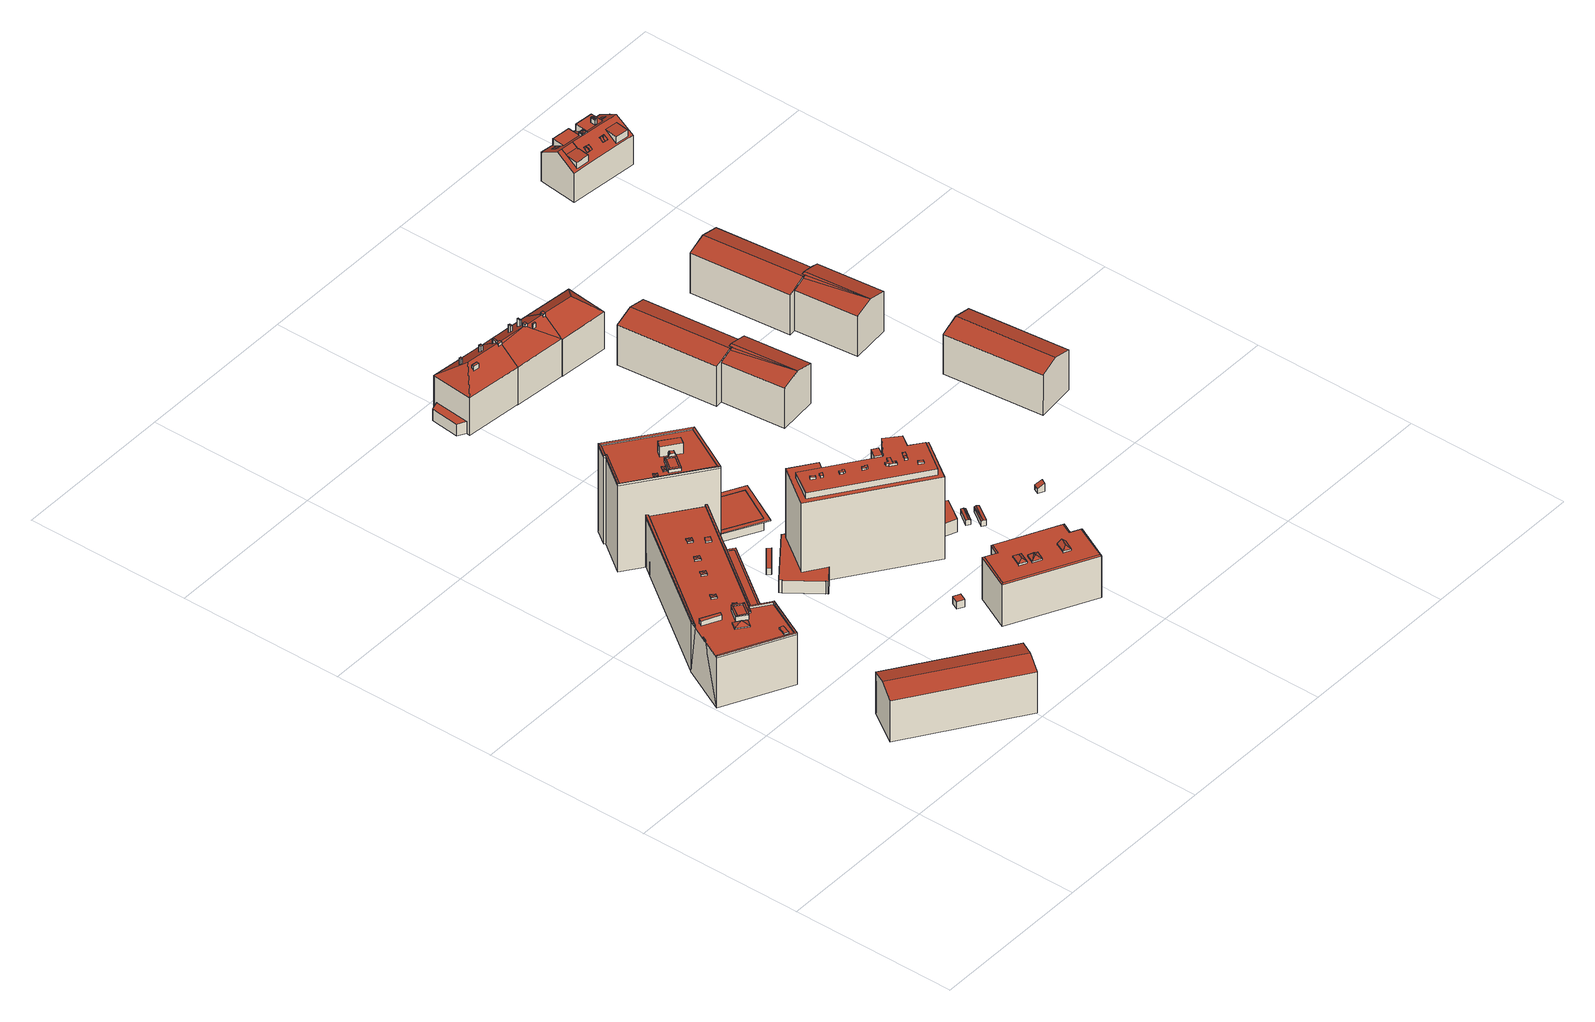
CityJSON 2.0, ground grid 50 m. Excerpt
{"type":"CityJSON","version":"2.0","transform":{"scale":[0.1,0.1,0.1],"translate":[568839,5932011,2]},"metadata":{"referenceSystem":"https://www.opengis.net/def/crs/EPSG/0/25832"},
"CityObjects":{
"building1":{"type":"Building","attributes":{"Grundfläche 2D":"472.055058","Grundhöhe NN":"4.327"},"geometry":[{"type":"Solid","lod":"3","boundaries":[[[[0,1,2,3]],[[4,1,0,5]],[[3,2,6,7]],[[5,0,3,7,8]],[[4,5,8,9]],[[6,2,1,4,9]],[[7,6,9,8]]]],"semantics":{"surfaces":[{"type":"RoofSurface"},{"type":"WallSurface"},{"type":"GroundSurface"}],"values":[[0,0,1,1,1,1,2]]}}]},
"building2":{"type":"Building","attributes":{"Grundfläche 2D":"1201.209017","Grundhöhe NN":"2.734"},"children":["building2-1","building2-2","building2-3","building2-4","building2-5","building2-6","building2-7","building2-8","building2-9","building2-10","building2-11","building2-12"],"geometry":[{"type":"MultiSurface","lod":"3","boundaries":[[[10,11,12]],[[12,11,13]],[[14,11,10]],[[13,11,14]],[[15,16,17,18,19,20,21,22,23,24,25,26,27,28]],[[29,30,31,32]],[[33,34,35,36,37]],[[38,39,40,41,42,43,44,45,46,47,48,49,50,51],[52,53,54,55,56,57],[58,59,60,61]],[[62,63,64,65,66,67,68]],[[69,70,71,72]],[[59,58,10,12]],[[14,10,58,61]],[[61,60,13,14]],[[59,12,13,60]],[[73,74,21,20]],[[74,75,22,21]],[[76,77,25,24,23,22,75,78]],[[77,79,26,25]],[[79,39,27,26]],[[39,38,28,27]],[[38,51,50,16,15,28]],[[17,16,50,49]],[[18,17,49,48]],[[48,80,73,20,19,18]],[[81,82,83,53,52,57]],[[81,57,56,84]],[[33,41,40,34]],[[40,85,35,34]],[[85,86,36,35]],[[86,87,41,33,37,36]],[[69,72,62,68]],[[63,62,72,71]],[[88,66,65,89]],[[88,90,67,66]],[[74,73,91,92]],[[75,74,92,93,89,65]],[[63,71,70,77,76,78,75,65,64]],[[68,67,90,94,95,96,97,79,77,70,69]],[[98,85,40,39,79,97,99]],[[100,101,86,85,98,102]],[[41,87,86,101,103]],[[48,47,91,73,80]],[[45,44,43,42,41,103,91,47,46]],[[88,89,93,104]],[[90,88,104,94]],[[105,102,96,106]],[[100,107,108,95]],[[91,103,101,100,95,94,104,93,92]],[[97,96,102,98,99]]],"semantics":{"surfaces":[{"type":"RoofSurface"},{"type":"WallSurface"},{"type":"GroundSurface"}],"values":[0,0,0,0,0,0,0,0,0,0,1,1,1,1,1,1,1,1,1,1,1,1,1,1,1,1,1,1,1,1,1,1,1,1,1,1,1,1,1,1,1,1,1,1,1,1,1,2,2]}}]},
"building2-1":{"type":"BuildingInstallation","parents":["building2"],"geometry":[{"type":"MultiSurface","lod":"3","boundaries":[[[109,110,111]],[[111,110,112]],[[113,110,109]],[[112,110,113]],[[109,111,114,115]],[[115,116,113,109]],[[116,117,112,113]],[[117,114,111,112]]],"semantics":{"surfaces":[{"type":"RoofSurface"},{"type":"WallSurface"}],"values":[0,0,0,0,1,1,1,1]}}]},
"building2-2":{"type":"BuildingInstallation","parents":["building2"],"geometry":[{"type":"MultiSurface","lod":"3","boundaries":[[[118,119,120]],[[120,119,121]],[[122,123,119,118]],[[121,119,123]],[[118,120,124,125]],[[125,126,127,123,122,118]],[[127,128,121,123]],[[120,121,128,124]]],"semantics":{"surfaces":[{"type":"RoofSurface"},{"type":"WallSurface"}],"values":[0,0,0,0,1,1,1,1]}}]},
"building2-3":{"type":"BuildingInstallation","parents":["building2"],"geometry":[{"type":"MultiSurface","lod":"3","boundaries":[[[129,130,131,132,133,134,135,136]],[[137,138,129]],[[138,130,129]],[[138,139,140,130]],[[137,129,136,135,134,84,56,55,54]],[[139,138,137,54,53,83]],[[130,140,30,29]],[[133,132,131,130,29,32]]],"semantics":{"surfaces":[{"type":"RoofSurface"},{"type":"WallSurface"}],"values":[0,0,0,0,1,1,1,1]}}]},
"building2-4":{"type":"BuildingInstallation","parents":["building2"],"geometry":[{"type":"MultiSurface","lod":"3","boundaries":[[[141,142,143,144]],[[145,146,144,143]],[[141,144,146,147]],[[142,141,147,148]],[[148,145,143,142]]],"semantics":{"surfaces":[{"type":"RoofSurface"},{"type":"WallSurface"}],"values":[0,1,1,1,1]}}]},
"building2-5":{"type":"BuildingInstallation","parents":["building2"],"geometry":[{"type":"MultiSurface","lod":"3","boundaries":[[[149,150,151,152]],[[153,154,152,151]],[[154,155,149,152]],[[150,149,155,156]],[[151,150,156,153]]],"semantics":{"surfaces":[{"type":"RoofSurface"},{"type":"WallSurface"}],"values":[0,1,1,1,1]}}]},
"building2-6":{"type":"BuildingInstallation","parents":["building2"],"geometry":[{"type":"MultiSurface","lod":"3","boundaries":[[[157,158,159,160]],[[161,162,160,159]],[[157,160,162,163]],[[163,164,158,157]],[[159,158,164,161]]],"semantics":{"surfaces":[{"type":"RoofSurface"},{"type":"WallSurface"}],"values":[0,1,1,1,1]}}]},
"building2-7":{"type":"BuildingInstallation","parents":["building2"],"geometry":[{"type":"MultiSurface","lod":"3","boundaries":[[[165,166,167]],[[167,166,168]],[[169,166,165]],[[168,166,169]],[[170,171,165,167]],[[171,172,169,165]],[[172,173,168,169]],[[173,170,167,168]]],"semantics":{"surfaces":[{"type":"RoofSurface"},{"type":"WallSurface"}],"values":[0,0,0,0,1,1,1,1]}}]},
"building2-8":{"type":"BuildingInstallation","parents":["building2"],"geometry":[{"type":"MultiSurface","lod":"3","boundaries":[[[174,175,176]],[[176,175,177]],[[178,175,174]],[[177,175,178]],[[179,180,174,176]],[[180,181,178,174]],[[181,182,177,178]],[[182,179,176,177]]],"semantics":{"surfaces":[{"type":"RoofSurface"},{"type":"WallSurface"}],"values":[0,0,0,0,1,1,1,1]}}]},
"building2-9":{"type":"BuildingInstallation","parents":["building2"],"geometry":[{"type":"MultiSurface","lod":"3","boundaries":[[[183,184,185,186,187,188,189,190]],[[190,191,183]],[[192,185,184]],[[47,193,183,191]],[[193,194,184,183]],[[194,42,192,184]],[[192,42,43,44,45,46,47,191,190,189,188,187,186,185]]],"semantics":{"surfaces":[{"type":"RoofSurface"},{"type":"WallSurface"}],"values":[0,0,0,1,1,1,1]}}]},
"building2-10":{"type":"BuildingInstallation","parents":["building2"],"geometry":[{"type":"MultiSurface","lod":"3","boundaries":[[[195,196,197]],[[197,196,198]],[[199,200,196,195]],[[198,196,200]],[[201,202,195,197]],[[202,203,204,200,199,195]],[[204,205,198,200]],[[205,201,197,198]]],"semantics":{"surfaces":[{"type":"RoofSurface"},{"type":"WallSurface"}],"values":[0,0,0,0,1,1,1,1]}}]},
"building2-11":{"type":"BuildingInstallation","parents":["building2"],"geometry":[{"type":"MultiSurface","lod":"3","boundaries":[[[206,207,208,209,140,139]],[[208,134,133,209]],[[139,83,82,81,208,207,206]],[[81,84,134,208]],[[209,133,32,31]],[[140,209,31,30]]],"semantics":{"surfaces":[{"type":"RoofSurface"},{"type":"WallSurface"}],"values":[0,0,1,1,1,1]}}]},
"building2-12":{"type":"BuildingInstallation","parents":["building2"],"geometry":[{"type":"MultiSurface","lod":"3","boundaries":[[[210,211,212]],[[212,211,213]],[[214,215,211,210]],[[213,211,215]],[[210,212,216,217]],[[218,215,214,210,217,219]],[[213,215,218,220]],[[212,213,220,216]]],"semantics":{"surfaces":[{"type":"RoofSurface"},{"type":"WallSurface"}],"values":[0,0,0,0,1,1,1,1]}}]},
"building3":{"type":"Building","attributes":{"Grundfläche 2D":"4.075935","Grundhöhe NN":"2.734"},"geometry":[{"type":"Solid","lod":"3","boundaries":[[[[221,222,223,224,225]],[[226,227,225,224]],[[227,228,221,225]],[[228,229,230,223,222,221]],[[230,226,224,223]],[[228,227,226,230,229]]]],"semantics":{"surfaces":[{"type":"RoofSurface"},{"type":"WallSurface"},{"type":"GroundSurface"}],"values":[[0,1,1,1,1,2]]}}]},
"building4":{"type":"Building","attributes":{"Grundfläche 2D":"444.830869","Grundhöhe NN":"2.520"},"children":["building4-1","building4-2","building4-3","building4-4","building4-5"],"geometry":[{"type":"MultiSurface","lod":"3","boundaries":[[[231,232,233,234]],[[235,236,237,238]],[[237,239,240,238]],[[239,241,242,240]],[[243,244,242,241]],[[245,246,247,248]],[[235,249,250,236]],[[249,251,252,244,243,250]],[[253,254,255,256,257,258],[259,260,261,262,263],[264,265,266,267]],[[268,263,262,269]],[[269,262,261,270]],[[270,261,260,271]],[[268,272,271,260,259,263]],[[256,255,237,236]],[[255,254,239,237]],[[241,239,254,253]],[[253,258,243,241]],[[273,274,242,244]],[[274,275,240,242]],[[275,276,238,240]],[[276,277,235,238]],[[265,264,246,245]],[[264,267,247,246]],[[267,266,248,247]],[[245,248,266,265]],[[278,249,235,277]],[[278,279,280,273,244,252,251,249]],[[258,257,250,243]],[[257,256,236,250]],[[276,275,281,282]],[[278,277,283,284]],[[277,276,282,283]],[[285,286,273,280,279,278,284,287]],[[274,273,286,288]],[[275,274,288,281]],[[281,288,286,285,287,284,283,282]]],"semantics":{"surfaces":[{"type":"RoofSurface"},{"type":"WallSurface"},{"type":"GroundSurface"}],"values":[0,0,0,0,0,0,0,0,0,1,1,1,1,1,1,1,1,1,1,1,1,1,1,1,1,1,1,1,1,1,1,1,1,1,1,2]}}]},
"building4-1":{"type":"BuildingInstallation","parents":["building4"],"geometry":[{"type":"MultiSurface","lod":"3","boundaries":[[[289,290,291,292]],[[290,293,291]],[[289,292,294]],[[290,289,294,293]],[[293,294,295,296]],[[292,291,297,298]],[[294,292,298,295]],[[291,293,296,297]]],"semantics":{"surfaces":[{"type":"RoofSurface"},{"type":"WallSurface"}],"values":[0,0,0,0,1,1,1,1]}}]},
"building4-2":{"type":"BuildingInstallation","parents":["building4"],"geometry":[{"type":"MultiSurface","lod":"3","boundaries":[[[299,300,301,302,303,304,305]],[[301,300,232,231]],[[302,301,231,234]],[[271,272,268,305,304,303]],[[268,269,299,305]]],"semantics":{"surfaces":[{"type":"RoofSurface"},{"type":"WallSurface"}],"values":[0,1,1,1,1]}}]},
"building4-3":{"type":"BuildingInstallation","parents":["building4"],"geometry":[{"type":"MultiSurface","lod":"3","boundaries":[[[303,302,306,300,299,307]],[[306,302,234,233]],[[300,306,233,232]],[[269,270,307,299]],[[270,271,303,307]]],"semantics":{"surfaces":[{"type":"RoofSurface"},{"type":"WallSurface"}],"values":[0,1,1,1,1]}}]},
"building4-4":{"type":"BuildingInstallation","parents":["building4"],"geometry":[{"type":"MultiSurface","lod":"3","boundaries":[[[308,309,310]],[[310,309,311]],[[312,309,308]],[[311,309,312]],[[313,308,310,314]],[[313,315,312,308]],[[315,316,311,312]],[[316,314,310,311]]],"semantics":{"surfaces":[{"type":"RoofSurface"},{"type":"WallSurface"}],"values":[0,0,0,0,1,1,1,1]}}]},
"building4-5":{"type":"BuildingInstallation","parents":["building4"],"geometry":[{"type":"MultiSurface","lod":"3","boundaries":[[[317,318,319]],[[317,319,320]],[[321,317,320,322]],[[323,321,322,324]],[[325,326,319,318]],[[326,327,328,329,324,322,320,319]],[[329,330,323,324]],[[321,323,330,325,318,317]]],"semantics":{"surfaces":[{"type":"RoofSurface"},{"type":"WallSurface"}],"values":[0,0,0,0,1,1,1,1]}}]},
"building5":{"type":"Building","attributes":{"Grundfläche 2D":"1.957771","Grundhöhe NN":"2.734"},"geometry":[{"type":"Solid","lod":"3","boundaries":[[[[331,332,333,334,335]],[[336,337,338,335,334,333]],[[338,339,331,335]],[[339,340,332,331]],[[332,340,336,333]],[[339,338,337,336,340]]]],"semantics":{"surfaces":[{"type":"RoofSurface"},{"type":"WallSurface"},{"type":"GroundSurface"}],"values":[[0,1,1,1,1,2]]}}]},
"building6":{"type":"Building","attributes":{"Grundfläche 2D":"6.656301","Grundhöhe NN":"2.734"},"geometry":[{"type":"Solid","lod":"3","boundaries":[[[[341,342,343,344]],[[344,343,345,346]],[[341,344,346,347]],[[348,342,341,347]],[[345,343,342,348,349]],[[346,345,349,348,347]]]],"semantics":{"surfaces":[{"type":"RoofSurface"},{"type":"WallSurface"},{"type":"GroundSurface"}],"values":[[0,1,1,1,1,2]]}}]},
"building7":{"type":"Building","attributes":{"Grundfläche 2D":"11.030370","Grundhöhe NN":"2.974"},"geometry":[{"type":"Solid","lod":"3","boundaries":[[[[350,351,352,353]],[[354,355,353,352]],[[355,356,350,353]],[[356,357,351,350]],[[357,354,352,351]],[[357,356,355,354]]]],"semantics":{"surfaces":[{"type":"RoofSurface"},{"type":"WallSurface"},{"type":"GroundSurface"}],"values":[[0,1,1,1,1,2]]}}]},
"building8":{"type":"Building","attributes":{"Grundfläche 2D":"5.331977","Grundhöhe NN":"4.359"},"geometry":[{"type":"Solid","lod":"3","boundaries":[[[[358,359,360,361]],[[362,363,361,360]],[[363,364,358,361]],[[364,365,359,358]],[[365,362,360,359]],[[365,364,363,362]]]],"semantics":{"surfaces":[{"type":"RoofSurface"},{"type":"WallSurface"},{"type":"GroundSurface"}],"values":[[0,1,1,1,1,2]]}}]},
"building9":{"type":"Building","attributes":{"Grundfläche 2D":"227.049836","Grundhöhe NN":"6.436"},"geometry":[{"type":"MultiSurface","lod":"3","boundaries":[[[366,367,368,369],[370,371,372,373]],[[374,375,373,372]],[[376,374,372,371]],[[369,368,377,378]],[[366,369,378,379]],[[367,366,379,380]],[[368,367,380,377]],[[375,381,370,373]],[[381,376,371,370]],[[378,377,380,379]]],"semantics":{"surfaces":[{"type":"RoofSurface"},{"type":"WallSurface"},{"type":"GroundSurface"}],"values":[0,1,1,1,1,1,1,1,1,2]}}]},
"building10":{"type":"Building","attributes":{"Grundfläche 2D":"146.956492","Grundhöhe NN":"2.732"},"geometry":[{"type":"Solid","lod":"3","boundaries":[[[[372,371,370,373]],[[382,383,373,370]],[[383,384,372,373]],[[384,385,371,372]],[[385,382,370,371]],[[385,384,383,382]]]],"semantics":{"surfaces":[{"type":"RoofSurface"},{"type":"WallSurface"},{"type":"GroundSurface"}],"values":[[0,1,1,1,1,2]]}}]},
"building11":{"type":"Building","attributes":{"Grundfläche 2D":"804.420870","Grundhöhe NN":"3.014"},"children":["building11-1","building11-2","building11-3","building11-4","building11-5","building11-6","building11-7","building11-8","building11-9"],"geometry":[{"type":"Solid","lod":"3","boundaries":[[[[386,387,388,389,390,391,392,393,394,395,396,397,398,399,400,401,402,403,404,405,406,407,408]],[[409,410,411,412,413,414,415,416]],[[417,418,419,420,421,422,423,424,425,426,427,428,429,430]],[[394,393,431,432]],[[395,394,432,433]],[[396,395,433,434]],[[397,396,434,435]],[[398,397,435,436]],[[399,398,436,437]],[[400,399,437,438]],[[401,400,438,439]],[[402,401,439,440]],[[403,402,440,441]],[[404,403,441,442]],[[443,406,405,404,442,444]],[[429,388,387,430]],[[430,387,386,417]],[[417,386,408,418]],[[418,408,407,419]],[[445,420,419,407,406,443]],[[392,421,420,445,431,393]],[[421,392,391,422]],[[416,424,423,409]],[[391,390,410,409,423,422]],[[410,390,389,411]],[[429,428,412,411,389,388]],[[412,428,427,413]],[[413,427,426,414]],[[414,426,425,415]],[[415,425,424,416]],[[438,437,436,435,434,433,432,431,445,443,444,442,441,440,439]]]],"semantics":{"surfaces":[{"type":"RoofSurface"},{"type":"WallSurface"},{"type":"GroundSurface"}],"values":[[0,0,0,1,1,1,1,1,1,1,1,1,1,1,1,1,1,1,1,1,1,1,1,1,1,1,1,1,1,1,2]]}}]},
"building11-1":{"type":"BuildingInstallation","parents":["building11"],"geometry":[{"type":"MultiSurface","lod":"3","boundaries":[[[446,447,448,449]],[[449,448,450,451]],[[446,449,451,452]],[[447,446,452,453]],[[453,450,448,447]]],"semantics":{"surfaces":[{"type":"RoofSurface"},{"type":"WallSurface"}],"values":[0,1,1,1,1]}}]},
"building11-2":{"type":"BuildingInstallation","parents":["building11"],"geometry":[{"type":"MultiSurface","lod":"3","boundaries":[[[454,455,456,457,458,459,460,461,462]],[[463,455,454,464]],[[465,463,464,466]],[[467,468,458,457]],[[468,469,459,458]],[[469,470,460,459]],[[470,471,461,460]],[[471,472,462,461]],[[472,473,474,475,466,464,454,462]],[[475,476,465,466]],[[465,476,477,455,463]],[[477,478,456,455]],[[478,467,457,456]]],"semantics":{"surfaces":[{"type":"RoofSurface"},{"type":"WallSurface"}],"values":[0,0,0,1,1,1,1,1,1,1,1,1,1]}}]},
"building11-3":{"type":"BuildingInstallation","parents":["building11"],"geometry":[{"type":"MultiSurface","lod":"3","boundaries":[[[479,480,481,482]],[[483,484,480,479]],[[484,485,481,480]],[[485,486,482,481]],[[486,483,479,482]]],"semantics":{"surfaces":[{"type":"RoofSurface"},{"type":"WallSurface"}],"values":[0,1,1,1,1]}}]},
"building11-4":{"type":"BuildingInstallation","parents":["building11"],"geometry":[{"type":"MultiSurface","lod":"3","boundaries":[[[487,488,489,490,491,492,493,494]],[[495,496,489,488]],[[496,497,490,489]],[[497,498,491,490]],[[498,499,492,491]],[[499,500,493,492]],[[500,501,494,493]],[[501,502,487,494]],[[502,495,488,487]]],"semantics":{"surfaces":[{"type":"RoofSurface"},{"type":"WallSurface"}],"values":[0,1,1,1,1,1,1,1,1]}}]},
"building11-5":{"type":"BuildingInstallation","parents":["building11"],"geometry":[{"type":"MultiSurface","lod":"3","boundaries":[[[503,504,505,506]],[[506,505,507,508]],[[503,506,508,509]],[[509,510,504,503]],[[510,507,505,504]]],"semantics":{"surfaces":[{"type":"RoofSurface"},{"type":"WallSurface"}],"values":[0,1,1,1,1]}}]},
"building11-6":{"type":"BuildingInstallation","parents":["building11"],"geometry":[{"type":"MultiSurface","lod":"3","boundaries":[[[511,512,513,514]],[[514,513,515,516]],[[511,514,516,517]],[[512,511,517,518]],[[513,512,518,515]]],"semantics":{"surfaces":[{"type":"RoofSurface"},{"type":"WallSurface"}],"values":[0,1,1,1,1]}}]},
"building11-7":{"type":"BuildingInstallation","parents":["building11"],"geometry":[{"type":"MultiSurface","lod":"3","boundaries":[[[519,520,521,522,523,524,525,526]],[[527,528,521,520]],[[528,529,522,521]],[[529,530,523,522]],[[530,531,524,523]],[[531,532,525,524]],[[532,533,526,525]],[[533,534,519,526]],[[534,527,520,519]]],"semantics":{"surfaces":[{"type":"RoofSurface"},{"type":"WallSurface"}],"values":[0,1,1,1,1,1,1,1,1]}}]},
"building11-8":{"type":"BuildingInstallation","parents":["building11"],"geometry":[{"type":"MultiSurface","lod":"3","boundaries":[[[535,536,537,538]],[[539,540,536,535]],[[540,541,537,536]],[[541,542,538,537]],[[542,539,535,538]]],"semantics":{"surfaces":[{"type":"RoofSurface"},{"type":"WallSurface"}],"values":[0,1,1,1,1]}}]},
"building11-9":{"type":"BuildingInstallation","parents":["building11"],"geometry":[{"type":"MultiSurface","lod":"3","boundaries":[[[543,544,545,546]],[[546,545,547,548]],[[543,546,548,549]],[[544,543,549,550]],[[545,544,550,547]]],"semantics":{"surfaces":[{"type":"RoofSurface"},{"type":"WallSurface"}],"values":[0,1,1,1,1]}}]},
"building12":{"type":"Building","attributes":{"Grundfläche 2D":"404.818587","Grundhöhe NN":"2.942"},"children":["building12-1","building12-2","building12-3"],"geometry":[{"type":"Solid","lod":"3","boundaries":[[[[551,552,553,554]],[[552,555,556,553]],[[557,551,554,558]],[[559,557,558,560]],[[561,559,560,562]],[[563,561,562,564]],[[565,563,564,566]],[[555,565,566,556]],[[565,555,552,551,557,559,561,563]],[[567,568,554,553]],[[568,569,558,554]],[[569,570,560,558]],[[570,571,562,560]],[[571,572,564,562]],[[572,573,566,564]],[[573,574,556,566]],[[574,567,553,556]],[[574,573,572,571,570,569,568,567]]]],"semantics":{"surfaces":[{"type":"RoofSurface"},{"type":"WallSurface"},{"type":"GroundSurface"}],"values":[[0,0,0,0,0,0,0,0,0,1,1,1,1,1,1,1,1,2]]}}]},
"building12-1":{"type":"BuildingInstallation","parents":["building12"],"geometry":[{"type":"MultiSurface","lod":"3","boundaries":[[[575,576,577,578]],[[576,579,577]],[[575,578,580]],[[576,575,580,579]],[[578,577,581,582]],[[580,578,582,583]],[[579,580,583,584]],[[577,579,584,581]]],"semantics":{"surfaces":[{"type":"RoofSurface"},{"type":"WallSurface"}],"values":[0,0,0,0,1,1,1,1]}}]},
"building12-2":{"type":"BuildingInstallation","parents":["building12"],"geometry":[{"type":"MultiSurface","lod":"3","boundaries":[[[585,586,587]],[[588,587,589]],[[588,585,587]],[[588,589,590]],[[588,590,585]],[[585,590,586]],[[587,586,591,592]],[[589,587,592,593]],[[590,589,593,594]],[[586,590,594,591]]],"semantics":{"surfaces":[{"type":"RoofSurface"},{"type":"WallSurface"}],"values":[0,0,0,0,0,0,1,1,1,1]}}]},
"building12-3":{"type":"BuildingInstallation","parents":["building12"],"geometry":[{"type":"MultiSurface","lod":"3","boundaries":[[[595,596,597,598]],[[595,598,599]],[[596,595,599,600]],[[601,602,598,597]],[[602,603,599,598]],[[603,604,600,599]],[[600,604,601,597,596]]],"semantics":{"surfaces":[{"type":"RoofSurface"},{"type":"WallSurface"}],"values":[0,0,0,1,1,1,1]}}]},
"building13":{"type":"Building","attributes":{"Grundfläche 2D":"246.945543","Grundhöhe NN":"2.301"},"children":["building13-1","building13-2","building13-3","building13-4","building13-5"],"geometry":[{"type":"Solid","lod":"3","boundaries":[[[[605,606,607]],[[608,606,605,609,610,611]],[[612,613,614,615,607,606,608,611]],[[616,617,618,619]],[[619,618,620,621]],[[616,619,621,622]],[[617,616,622,623]],[[607,615,624,625]],[[617,623,626,605,607,625,620,618]],[[609,605,626,627]],[[628,624,615,614,613,612,611,610,609,627,629]],[[625,624,628,629,627,626,623,622,621,620]]]],"semantics":{"surfaces":[{"type":"RoofSurface"},{"type":"WallSurface"},{"type":"GroundSurface"}],"values":[[0,0,0,0,1,1,1,1,1,1,1,2]]}}]},
"building13-1":{"type":"BuildingInstallation","parents":["building13"],"geometry":[{"type":"MultiSurface","lod":"3","boundaries":[[[630,631,632,633]],[[633,632,634,635]],[[630,633,635,636]],[[631,630,636,637]],[[632,631,637,634]]],"semantics":{"surfaces":[{"type":"RoofSurface"},{"type":"WallSurface"}],"values":[0,1,1,1,1]}}]},
"building13-2":{"type":"BuildingInstallation","parents":["building13"],"geometry":[{"type":"MultiSurface","lod":"3","boundaries":[[[638,639,640,641,642]],[[614,643,640,639]],[[644,642,641,640,643,645]],[[638,642,644,613]],[[613,614,639,638]]],"semantics":{"surfaces":[{"type":"RoofSurface"},{"type":"WallSurface"}],"values":[0,1,1,1,1]}}]},
"building13-3":{"type":"BuildingInstallation","parents":["building13"],"geometry":[{"type":"MultiSurface","lod":"3","boundaries":[[[646,647,648,649]],[[649,648,650,651]],[[646,649,651,652]],[[647,646,652,653]],[[648,647,653,650]]],"semantics":{"surfaces":[{"type":"RoofSurface"},{"type":"WallSurface"}],"values":[0,1,1,1,1]}}]},
"building13-4":{"type":"BuildingInstallation","parents":["building13"],"geometry":[{"type":"MultiSurface","lod":"3","boundaries":[[[654,655,656,657,658,659,660]],[[658,657,656,610,611,612]],[[659,658,612,661]],[[662,654,660,659,661,608]],[[610,656,655,654,662,663]]],"semantics":{"surfaces":[{"type":"RoofSurface"},{"type":"WallSurface"}],"values":[0,1,1,1,1]}}]},
"building13-5":{"type":"BuildingInstallation","parents":["building13"],"geometry":[{"type":"MultiSurface","lod":"3","boundaries":[[[664,665,666,667]],[[667,666,668,669]],[[664,667,669,670]],[[665,664,670,671]],[[666,665,671,668]]],"semantics":{"surfaces":[{"type":"RoofSurface"},{"type":"WallSurface"}],"values":[0,1,1,1,1]}}]},
"building14":{"type":"Building","attributes":{"Grundfläche 2D":"6.135941","Grundhöhe NN":"3.332"},"geometry":[{"type":"Solid","lod":"3","boundaries":[[[[672,673,674,675]],[[673,672,676]],[[673,676,677]],[[675,674,678,679]],[[676,672,675,679,680]],[[677,676,680,681]],[[678,674,673,677,681]],[[679,678,681,680]]]],"semantics":{"surfaces":[{"type":"RoofSurface"},{"type":"WallSurface"},{"type":"GroundSurface"}],"values":[[0,0,0,1,1,1,1,2]]}}]},
"building15":{"type":"Building","attributes":{"Grundfläche 2D":"8.133299","Grundhöhe NN":"3.309"},"geometry":[{"type":"Solid","lod":"3","boundaries":[[[[682,683,684]],[[685,686,684,687]],[[682,684,686]],[[687,684,683,688,689]],[[685,687,689,690]],[[682,686,685,690,691]],[[683,682,691,688]],[[689,688,691,690]]]],"semantics":{"surfaces":[{"type":"RoofSurface"},{"type":"WallSurface"},{"type":"GroundSurface"}],"values":[[0,0,0,1,1,1,1,2]]}}]},
"building16":{"type":"Building","attributes":{"Grundfläche 2D":"204.474336","Grundhöhe NN":"2.151"},"children":["building16-1","building16-2","building16-3","building16-4","building16-5"],"geometry":[{"type":"Solid","lod":"3","boundaries":[[[[609,692,693,694,695,696,610]],[[693,692,697,698,699,700,699,701,696,695,694]],[[701,699,702,703,615,612,611,696,704,696]],[[698,702,699]],[[696,611,610]],[[703,702,698,697,692,705,706]],[[615,703,706,707]],[[708,709,609,610,611,612,615,707,710]],[[692,609,709,705]],[[710,707,706,705,709,708]]]],"semantics":{"surfaces":[{"type":"RoofSurface"},{"type":"WallSurface"},{"type":"GroundSurface"}],"values":[[0,0,0,0,0,1,1,1,1,2]]}}]},
"building16-1":{"type":"BuildingInstallation","parents":["building16"],"geometry":[{"type":"MultiSurface","lod":"3","boundaries":[[[711,712,713,714,715,716]],[[713,712,702,717]],[[699,718,714,713,717]],[[716,715,714,718,700,697]],[[702,712,711,716,697,698]]],"semantics":{"surfaces":[{"type":"RoofSurface"},{"type":"WallSurface"}],"values":[0,1,1,1,1]}}]},
"building16-2":{"type":"BuildingInstallation","parents":["building16"],"geometry":[{"type":"MultiSurface","lod":"3","boundaries":[[[719,720,721,722,723]],[[724,704,725,721,720,719]],[[722,721,725,726]],[[726,727,723,722]],[[727,724,719,723]]],"semantics":{"surfaces":[{"type":"RoofSurface"},{"type":"WallSurface"}],"values":[0,1,1,1,1]}}]},
"building16-3":{"type":"BuildingInstallation","parents":["building16"],"geometry":[{"type":"MultiSurface","lod":"3","boundaries":[[[728,729,730,731,732]],[[733,694,693,731,730,729]],[[732,731,693,734]],[[734,735,728,732]],[[729,728,735,733]]],"semantics":{"surfaces":[{"type":"RoofSurface"},{"type":"WallSurface"}],"values":[0,1,1,1,1]}}]},
"building16-4":{"type":"BuildingInstallation","parents":["building16"],"geometry":[{"type":"MultiSurface","lod":"3","boundaries":[[[736,737,738,739]],[[739,738,740,741]],[[736,739,741,742]],[[737,736,742,743]],[[738,737,743,740]]],"semantics":{"surfaces":[{"type":"RoofSurface"},{"type":"WallSurface"}],"values":[0,1,1,1,1]}}]},
"building16-5":{"type":"BuildingInstallation","parents":["building16"],"geometry":[{"type":"MultiSurface","lod":"3","boundaries":[[[744,745,746,747,748,749,750]],[[751,752,746,745]],[[746,752,696,747]],[[748,747,696,753]],[[750,749,748,753,695,754]],[[751,745,744,750,754,701,755]]],"semantics":{"surfaces":[{"type":"RoofSurface"},{"type":"WallSurface"}],"values":[0,1,1,1,1,1]}}]},
"building17":{"type":"Building","attributes":{"Grundfläche 2D":"3.287781","Grundhöhe NN":"2.626"},"geometry":[{"type":"Solid","lod":"3","boundaries":[[[[756,757,758,759]],[[760,761,759,758]],[[761,762,756,759]],[[762,763,757,756]],[[763,760,758,757]],[[763,762,761,760]]]],"semantics":{"surfaces":[{"type":"RoofSurface"},{"type":"WallSurface"},{"type":"GroundSurface"}],"values":[[0,1,1,1,1,2]]}}]},
"building18":{"type":"Building","attributes":{"Grundfläche 2D":"198.589582","Grundhöhe NN":"2.264"},"geometry":[{"type":"Solid","lod":"3","boundaries":[[[[703,698,764,765]],[[697,766,767,768,764,698]],[[765,764,768]],[[769,767,766,697,698,703,770,771]],[[768,767,769,772]],[[765,768,772,773]],[[703,765,773,770]],[[769,771,770,773,772]]]],"semantics":{"surfaces":[{"type":"RoofSurface"},{"type":"WallSurface"},{"type":"GroundSurface"}],"values":[[0,0,0,1,1,1,1,2]]}}]},
"building19":{"type":"Building","attributes":{"Grundfläche 2D":"601.152933","Grundhöhe NN":"2.197"},"geometry":[{"type":"Solid","lod":"3","boundaries":[[[[774,775,776,777,778]],[[779,780,781,782,777,776,783]],[[784,780,785,786,787]],[[788,787,786]],[[788,789,790,787]],[[787,791,792,793,784]],[[789,788,776,775,774,794,795]],[[776,788,786,783]],[[783,786,785,779]],[[785,780,779]],[[782,781,796,797]],[[778,777,782,797,798]],[[774,778,798,794]],[[790,789,795,799]],[[791,787,790,799,800]],[[792,791,800,801]],[[780,784,793,792,801,796,781]],[[795,794,798,797,796,801,800,799]]]],"semantics":{"surfaces":[{"type":"RoofSurface"},{"type":"WallSurface"},{"type":"GroundSurface"}],"values":[[0,0,0,0,0,0,1,1,1,1,1,1,1,1,1,1,1,2]]}}]},
"building20":{"type":"Building","attributes":{"Grundfläche 2D":"370.160798","Grundhöhe NN":"2.605"},"geometry":[{"type":"Solid","lod":"3","boundaries":[[[[802,803,804,805]],[[806,802,805,807]],[[807,805,804,808,809]],[[806,807,809,810]],[[803,802,806,810,811]],[[804,803,811,808]],[[809,808,811,810]]]],"semantics":{"surfaces":[{"type":"RoofSurface"},{"type":"WallSurface"},{"type":"GroundSurface"}],"values":[[0,0,1,1,1,1,2]]}}]},
"building21":{"type":"Building","attributes":{"Grundfläche 2D":"601.658498","Grundhöhe NN":"2.413"},"geometry":[{"type":"Solid","lod":"3","boundaries":[[[[812,813,814,815]],[[816,815,814]],[[816,817,818,815]],[[815,819,820,821,812]],[[822,823,824,825,826]],[[813,827,828,825,824,814]],[[818,817,829,830]],[[819,815,818,830,831]],[[820,819,831,832]],[[813,812,821,820,832,833,827]],[[817,816,824,823,822,834,829]],[[824,816,814]],[[828,827,833,835]],[[826,825,828,835,836]],[[822,826,836,834]],[[832,831,830,829,834,836,835,833]]]],"semantics":{"surfaces":[{"type":"RoofSurface"},{"type":"WallSurface"},{"type":"GroundSurface"}],"values":[[0,0,0,0,0,0,1,1,1,1,1,1,1,1,1,2]]}}]},
"building22":{"type":"Building","attributes":{"Grundfläche 2D":"251.847255","Grundhöhe NN":"2.313"},"children":["building22-1","building22-2","building22-3","building22-4","building22-5","building22-6","building22-7","building22-8","building22-9","building22-10","building22-11"],"geometry":[{"type":"MultiSurface","lod":"3","boundaries":[[[837,838,839,840,841,842],[843,844,845,846,847,848,849]],[[850,851,852,853,854,855,856,857,858,859,860,861,862,863,864,865],[866,867,868,837,842,841,840,869],[870,871,872,873,874,875,876,877,878,879]],[[880,881,882,883,884,885,886,855,854,853,852,851,887,888,889,890,850,865],[891,892,893,894,895,896]],[[887,851,897]],[[897,851,850,890,898,899]],[[876,875,900,901,902,903,904,878,877]],[[905,897,899,898,890,906,907]],[[893,908,909,895,894]],[[866,869,839,838,868,867]],[[840,839,869]],[[868,838,837]],[[871,870,879,904,903,902,872]],[[878,904,879]],[[902,901,873,872]],[[887,905,907,906,889,888]],[[897,905,887]],[[906,890,889]],[[891,896,909,908,892]],[[895,909,896]],[[908,893,892]],[[881,880,865,864,863,910,911]],[[886,885,884,883,882,881,911,912]],[[913,914,858,857,856,855,886,912,915]],[[863,862,861,860,859,858,914,910]],[[913,915,912,911,910,914]]],"semantics":{"surfaces":[{"type":"RoofSurface"},{"type":"WallSurface"},{"type":"GroundSurface"}],"values":[0,0,0,0,0,0,0,0,1,1,1,1,1,1,1,1,1,1,1,1,1,1,1,1,2]}}]},
"building22-1":{"type":"BuildingInstallation","parents":["building22"],"geometry":[{"type":"MultiSurface","lod":"3","boundaries":[[[916,917,918,919]],[[920,917,916,921]],[[922,920,921,923]],[[924,922,923,925]],[[919,918,845,844]],[[844,843,849,848,925,923,921,916,919]],[[924,925,848,847]],[[924,847,846,845,918,917,920,922]]],"semantics":{"surfaces":[{"type":"RoofSurface"},{"type":"WallSurface"}],"values":[0,0,0,0,1,1,1,1]}}]},
"building22-2":{"type":"BuildingInstallation","parents":["building22"],"geometry":[{"type":"MultiSurface","lod":"3","boundaries":[[[926,927,928,929]],[[927,926,930,931]],[[928,927,931,932]],[[933,929,928,932]],[[929,933,930,926]]],"semantics":{"surfaces":[{"type":"RoofSurface"},{"type":"WallSurface"}],"values":[0,1,1,1,1]}}]},
"building22-3":{"type":"BuildingInstallation","parents":["building22"],"geometry":[{"type":"MultiSurface","lod":"3","boundaries":[[[934,935,936,937,938,939]],[[940,941,935,934]],[[942,940,934,939]],[[937,936,935,941,943,944]]],"semantics":{"surfaces":[{"type":"RoofSurface"},{"type":"WallSurface"}],"values":[0,1,1,1]}}]},
"building22-4":{"type":"BuildingInstallation","parents":["building22"],"geometry":[{"type":"MultiSurface","lod":"3","boundaries":[[[945,939,938,937,946,947]],[[947,948,949,945]],[[949,942,939,945]],[[944,950,946,937]],[[950,948,947,946]]],"semantics":{"surfaces":[{"type":"RoofSurface"},{"type":"WallSurface"}],"values":[0,1,1,1,1]}}]},
"building22-5":{"type":"BuildingInstallation","parents":["building22"],"geometry":[{"type":"MultiSurface","lod":"3","boundaries":[[[951,952,953,954]],[[951,954,955,956]],[[956,957,952,951]],[[957,958,953,952]]],"semantics":{"surfaces":[{"type":"RoofSurface"},{"type":"WallSurface"}],"values":[0,1,1,1]}}]},
"building22-6":{"type":"BuildingInstallation","parents":["building22"],"geometry":[{"type":"MultiSurface","lod":"3","boundaries":[[[959,960,961,962,963,964]],[[960,959,964,965,966,967]],[[968,965,964,963,962]],[[967,969,961,960]],[[969,968,962,961]]],"semantics":{"surfaces":[{"type":"RoofSurface"},{"type":"WallSurface"}],"values":[0,1,1,1,1]}}]},
"building22-7":{"type":"BuildingInstallation","parents":["building22"],"geometry":[{"type":"MultiSurface","lod":"3","boundaries":[[[970,971,972,973,974,975]],[[976,977,970,975]],[[973,978,976,975,974]],[[977,979,971,970]],[[973,972,971,979,978]]],"semantics":{"surfaces":[{"type":"RoofSurface"},{"type":"WallSurface"}],"values":[0,1,1,1,1]}}]},
"building22-8":{"type":"BuildingInstallation","parents":["building22"],"geometry":[{"type":"MultiSurface","lod":"3","boundaries":[[[980,981,982,983,984,985,986,987],[988,989,990,991,992,993,994]],[[875,995,980,987,900]],[[996,997,998,983,982,981,980,995]],[[998,999,1000,985,984,983]],[[901,900,987,986,985,1000,1001,873]]],"semantics":{"surfaces":[{"type":"RoofSurface"},{"type":"WallSurface"}],"values":[0,1,1,1,1]}}]},
"building22-9":{"type":"BuildingInstallation","parents":["building22"],"geometry":[{"type":"MultiSurface","lod":"3","boundaries":[[[954,953,1002,1003]],[[1004,1005,1003,1002]],[[1005,955,954,1003]],[[1002,953,958,1004]]],"semantics":{"surfaces":[{"type":"RoofSurface"},{"type":"WallSurface"}],"values":[0,1,1,1]}}]},
"building22-10":{"type":"BuildingInstallation","parents":["building22"],"geometry":[{"type":"MultiSurface","lod":"3","boundaries":[[[1006,962,1007,1008,1009]],[[1010,968,962,1006,1009]],[[1011,1012,1008,1007]],[[1012,1010,1009,1008]],[[1007,962,968,1011]]],"semantics":{"surfaces":[{"type":"RoofSurface"},{"type":"WallSurface"}],"values":[0,1,1,1,1]}}]},
"building22-11":{"type":"BuildingInstallation","parents":["building22"],"geometry":[{"type":"MultiSurface","lod":"3","boundaries":[[[1013,1014,1015,1016,1017]],[[1014,1018,1019,1020,1015]],[[1021,1020,1019]],[[1022,1017,1016,1015,1020,1021]],[[1021,1019,988,994]],[[990,1014,1013,1017,992,991]],[[988,1019,1018,1014,990,989]],[[992,1017,1022,1021,994,993]]],"semantics":{"surfaces":[{"type":"RoofSurface"},{"type":"WallSurface"}],"values":[0,0,0,0,1,1,1,1]}}]}
},
"vertices":[
[517,52,176],[192,273,176],[159,223,160],[484,3,160],[226,323,160],[551,103,160],[159,223,23],[484,3,23],[551,103,23],[226,323,23],
[121,701,176],[145,699,187],[136,721,176],[169,696,176],[154,676,176],[213,722,178],[261,687,178],[203,570,178],[6,669,178],[5,666,178],[4,665,178],[205,564,178],[267,689,178],[264,691,178],[263,692,178],[216,726,178],[462,1064,178],[458,1067,178],[210,725,178],[198,735,187],[176,751,187],[154,719,187],[176,704,187],[65,785,178],[336,1156,178],[331,1159,178],[78,810,178],[77,808,178],[210,725,172],[458,1067,172],[336,1156,172],[65,785,172],[43,742,172],[41,737,172],[41,736,172],[40,736,172],[37,730,172],[37,729,172],[6,669,172],[203,570,172],[261,687,172],[213,722,172],[150,722,172],[176,756,172],[204,736,172],[179,701,172],[176,698,172],[148,718,172],[121,701,172],[136,721,172],[169,696,172],[154,676,172],[477,986,60],[263,692,60],[264,691,60],[267,689,60],[483,988,60],[432,1024,60],[430,1020,60],[430,1020,57],[216,726,57],[263,692,57],[477,986,57],[4,665,172],[205,564,172],[267,689,172],[263,692,172],[216,726,172],[264,691,172],[462,1064,172],[5,666,172],[148,718,187],[150,722,187],[176,756,187],[176,698,187],[331,1159,172],[78,810,172],[77,808,172],[483,988,57],[267,689,57],[432,1024,57],[4,665,7],[205,564,7],[267,689,7],[432,1024,7],[440,1034,7],[461,1062,7],[462,1064,7],[331,1159,7],[336,1156,7],[309,1129,7],[78,810,7],[330,1157,7],[77,808,7],[483,988,7],[330,1157,53],[461,1062,53],[309,1129,53],[440,1034,53],
[201,729,177],[200,720,178],[209,723,177],[199,710,177],[191,716,177],[209,723,172],[201,729,172],[191,716,172],[199,710,172],
[234,900,177],[244,901,178],[242,911,177],[255,902,177],[240,895,177],[246,890,177],[242,911,172],[234,900,172],[240,895,172],[246,890,172],[255,902,172],
[202,732,190],[198,735,189],[196,732,189],[187,719,189],[176,704,189],[176,698,190],[179,701,190],[195,723,190],[204,736,190],[201,738,190],[176,756,190],[176,751,189],
[131,750,188],[136,760,188],[84,786,188],[79,776,188],[84,786,172],[79,776,172],[131,750,172],[136,760,172],
[196,584,177],[206,610,177],[194,614,177],[184,589,177],[194,614,172],[184,589,172],[196,584,172],[206,610,172],
[357,965,178],[366,977,178],[354,986,178],[345,974,178],[354,986,172],[345,974,172],[357,965,172],[366,977,172],
[177,822,177],[188,823,178],[186,834,177],[198,824,177],[190,813,177],[186,834,172],[177,822,172],[190,813,172],[198,824,172],
[314,1009,177],[324,1010,178],[322,1021,177],[335,1012,177],[326,1000,177],[322,1021,172],[314,1009,172],[326,1000,172],[335,1012,172],
[38,729,176],[44,741,176],[43,741,176],[41,737,176],[41,736,176],[40,736,176],[40,735,176],[37,730,176],[37,729,176],[43,742,176],[38,729,172],[44,741,172],
[187,758,178],[195,759,179],[194,767,178],[204,760,178],[192,754,178],[197,750,178],[194,767,172],[187,758,172],[192,754,172],[197,750,172],[204,760,172],
[173,753,190],[150,722,190],[148,718,190],[154,719,189],
[270,950,177],[281,951,178],[279,961,177],[291,952,177],[276,945,177],[283,940,177],[279,961,172],[270,950,172],[283,940,172],[276,945,172],[291,952,172],
[467,1001,31],[474,1011,29],[475,1012,28],[449,1029,28],[442,1018,31],[449,1029,7],[442,1018,7],[467,1001,7],[474,1011,7],[475,1012,7],
[422,1167,301],[398,1135,301],[418,1120,301],[441,1152,301],[341,1298,296],[348,1300,294],[344,1303,294],[337,1301,296],[368,1336,294],[367,1343,296],[565,1193,294],[572,1194,296],[489,1051,294],[491,1043,296],[442,1210,324],[428,1191,324],[477,1155,324],[491,1174,324],[271,1203,296],[278,1204,294],[458,1067,296],[486,1046,296],[565,1193,290],[368,1336,290],[344,1303,290],[348,1300,290],[278,1204,290],[489,1051,290],[444,1155,290],[447,1153,290],[418,1114,290],[392,1134,290],[421,1172,290],[428,1191,290],[442,1210,290],[491,1174,290],[477,1155,290],[421,1172,301],[392,1134,301],[418,1114,301],[447,1153,301],[444,1155,301],[491,1043,290],[572,1194,290],[367,1343,290],[337,1301,290],[341,1298,290],[271,1203,290],[458,1067,290],[486,1046,290],[367,1343,5],[337,1301,5],[341,1298,5],[271,1203,5],[486,1046,5],[491,1043,5],[458,1067,5],[572,1194,5],
[394,1150,294],[398,1155,294],[397,1162,294],[387,1148,294],[405,1156,294],[395,1143,294],[395,1143,290],[405,1156,290],[397,1162,290],[387,1148,290],
[392,1134,303],[398,1135,303],[422,1167,303],[441,1152,303],[447,1153,303],[444,1155,303],[421,1172,303],
[418,1120,303],[418,1114,303],
[354,1152,293],[362,1153,294],[362,1162,293],[371,1154,293],[364,1145,293],[354,1152,290],[362,1162,290],[364,1145,290],[371,1154,290],
[443,1172,311],[440,1174,307],[433,1164,307],[436,1162,311],[451,1165,311],[444,1156,311],[453,1164,307],[446,1154,307],[440,1174,290],[433,1164,290],[436,1162,290],[444,1156,290],[446,1154,290],[453,1164,290],
[491,999,30],[479,1007,30],[472,997,31],[480,990,31],[484,988,31],[472,997,7],[480,990,7],[484,988,7],[491,999,7],[479,1007,7],
[492,1032,43],[459,1055,43],[449,1042,43],[483,1019,43],[449,1042,7],[483,1019,7],[492,1032,7],[459,1055,7],[456,1051,7],
[559,948,30],[496,898,30],[504,887,30],[568,938,30],[504,887,10],[568,938,10],[559,948,10],[496,898,10],
[699,412,48],[710,434,48],[690,444,48],[679,422,48],[690,444,24],[679,422,24],[699,412,24],[710,434,24],
[638,998,46],[709,1131,46],[576,1202,46],[505,1069,46],[691,1124,46],[632,1015,46],[528,1071,46],[586,1180,46],[528,1071,44],[586,1180,44],[632,1015,44],[576,1202,44],[505,1069,44],[638,998,44],[709,1131,44],[691,1124,44],
[691,1124,7],[586,1180,7],[528,1071,7],[632,1015,7],
[675,869,52],[657,844,52],[788,752,52],[832,791,52],[873,755,52],[861,738,52],[912,701,52],[875,649,52],[933,625,52],[977,689,52],[812,837,52],[784,809,52],[604,936,52],[459,828,52],[464,821,52],[463,820,52],[530,731,52],[531,732,52],[534,726,52],[535,726,52],[580,759,52],[519,802,52],[602,920,52],[850,722,299],[873,755,299],[832,791,299],[778,743,299],[589,877,299],[540,805,299],[825,602,300],[889,693,299],[675,869,280],[602,920,280],[519,802,280],[829,583,280],[912,701,280],[861,738,280],[850,722,280],[889,693,280],[825,602,280],[540,805,280],[589,877,280],[778,743,280],[788,752,280],[657,844,280],[875,649,10],[933,625,10],[977,689,10],[812,837,10],[784,809,10],[604,936,10],[459,828,10],[464,821,10],[463,820,10],[530,731,10],[531,732,10],[534,726,10],[580,759,10],[535,726,10],[829,583,10],
[793,758,286],[809,782,286],[793,794,286],[776,770,286],[793,794,52],[776,770,52],[793,758,52],[809,782,52],
[765,699,306],[770,706,306],[780,721,306],[772,726,306],[763,714,306],[756,719,306],[752,712,306],[759,707,306],[757,705,306],[776,702,307],[771,695,307],[779,700,306],[774,693,306],[772,726,299],[763,714,299],[756,719,299],[752,712,299],[759,707,299],[757,705,299],[765,699,299],[771,695,299],[774,693,299],[779,700,299],[770,706,299],[780,721,299],
[806,698,306],[800,689,306],[806,685,306],[811,694,306],[806,698,299],[800,689,299],[806,685,299],[811,694,299],
[664,784,305],[656,790,305],[652,784,305],[660,778,305],[661,779,305],[665,776,305],[670,783,305],[666,787,305],[656,790,299],[652,784,299],[660,778,299],[661,779,299],[665,776,299],[670,783,299],[666,787,299],[664,784,299],
[820,642,306],[825,649,306],[813,658,306],[808,652,306],[813,658,300],[808,652,300],[820,642,300],[825,649,300],
[600,820,306],[604,825,306],[593,834,306],[589,829,306],[593,834,299],[589,829,299],[600,820,299],[604,825,299],
[713,749,305],[706,755,305],[701,749,305],[710,743,305],[710,744,305],[714,741,305],[720,748,305],[715,752,305],[706,755,299],[701,749,299],[710,743,299],[710,744,299],[714,741,299],[720,748,299],[715,752,299],[713,749,299],
[817,712,302],[809,701,302],[817,697,302],[824,707,302],[817,712,299],[809,701,299],[817,697,299],[824,707,299],
[617,809,306],[624,818,306],[617,822,306],[611,813,306],[617,822,299],[611,813,299],[617,809,299],[624,818,299],
[1009,280,150],[959,179,150],[960,175,147],[1013,281,147],[715,301,150],[711,300,147],[978,295,150],[983,296,147],[994,327,150],[999,328,147],[817,415,150],[816,420,147],[802,385,150],[800,390,147],[766,403,150],[765,408,147],[960,175,9],[1013,281,9],[983,296,9],[999,328,9],[816,420,9],[800,390,9],[765,408,9],[711,300,9],
[809,315,165],[816,329,165],[810,344,156],[794,312,156],[830,333,156],[815,302,156],[810,344,150],[794,312,150],[815,302,150],[830,333,150],
[845,304,165],[836,317,156],[824,292,156],[841,294,165],[849,280,156],[862,305,156],[836,317,150],[824,292,150],[849,280,150],[862,305,150],
[919,259,165],[931,282,165],[920,287,156],[905,256,156],[925,246,156],[941,277,156],[920,287,150],[905,256,150],[925,246,150],[941,277,150],
[463,1840,126],[526,1898,173],[476,1968,126],[631,1887,173],[635,1822,126],[641,1879,168],[642,1886,173],[642,1887,173],[643,1895,167],[644,1906,158],[648,1949,126],[440,1864,42],[464,1851,42],[475,1958,42],[449,1951,42],[475,1958,3],[449,1951,3],[440,1864,3],[464,1851,3],[648,1949,3],[476,1968,3],[463,1840,3],[635,1822,3],[642,1887,3],[642,1886,3],
[528,1923,177],[522,1923,177],[522,1916,177],[527,1916,177],[522,1916,161],[527,1916,160],[528,1923,155],[522,1923,155],
[643,1895,172],[644,1906,172],[638,1907,172],[638,1906,172],[637,1895,172],[638,1907,158],[637,1895,167],[638,1906,159],
[599,1908,177],[600,1915,177],[594,1916,177],[594,1908,177],[594,1916,155],[594,1908,161],[599,1908,161],[600,1915,155],
[631,1880,177],[632,1880,177],[641,1879,177],[642,1886,177],[642,1887,177],[631,1888,177],[631,1887,177],[631,1888,173],[631,1880,168],[632,1880,168],
[542,1874,172],[543,1882,172],[525,1884,172],[524,1876,172],[525,1884,162],[524,1876,157],[542,1874,157],[543,1882,162],
[971,617,31],[998,655,31],[991,660,30],[964,622,30],[975,614,28],[1002,652,28],[991,660,13],[964,622,13],[975,614,13],[1002,652,13],
[1021,640,28],[986,589,28],[990,586,31],[1032,632,30],[1025,637,31],[997,581,30],[986,589,13],[997,581,13],[1032,632,13],[1021,640,13],
[793,1805,126],[745,1859,162],[745,1860,162],[733,1873,171],[730,1876,173],[799,1863,169],[800,1868,173],[792,1869,173],[792,1863,169],[737,1875,173],[801,1873,170],[807,1933,126],[703,1900,158],[793,1805,2],[807,1933,2],[648,1949,2],[642,1886,2],[635,1822,2],[642,1887,2],
[800,1868,179],[801,1873,179],[793,1874,179],[792,1864,179],[792,1863,179],[799,1863,179],[793,1874,170],[792,1864,169],
[704,1908,178],[703,1900,178],[703,1899,178],[708,1898,178],[709,1907,178],[704,1908,152],[703,1899,159],[708,1898,159],[709,1907,152],
[755,1863,178],[746,1864,178],[745,1860,178],[745,1859,178],[754,1858,178],[746,1864,166],[754,1858,162],[755,1863,166],
[740,1894,178],[741,1906,178],[737,1906,178],[736,1895,178],[737,1906,151],[736,1895,159],[740,1894,159],[741,1906,150],
[738,1881,179],[738,1882,179],[731,1883,179],[730,1876,179],[730,1873,179],[733,1873,179],[737,1872,179],[738,1882,168],[731,1883,168],[730,1873,171],[737,1872,171],[738,1881,169],
[1185,564,21],[1203,555,32],[1210,570,32],[1192,579,21],[1210,570,6],[1192,579,6],[1185,564,6],[1203,555,6],
[897,1858,173],[960,1916,126],[793,1805,127],[793,1804,126],[946,1788,126],[793,1804,3],[807,1933,3],[793,1805,3],[946,1788,3],[960,1916,3],
[948,1422,134],[968,1424,139],[1009,1428,151],[979,1730,151],[918,1724,134],[1017,1438,149],[1018,1438,148],[1067,1443,134],[1039,1736,134],[1018,1429,149],[1027,1439,151],[1017,1438,148],[1018,1429,148],[1047,1238,151],[1009,1428,146],[968,1424,134],[987,1232,134],[1107,1244,134],[1087,1445,134],[1067,1443,139],[948,1422,2],[968,1424,2],[1067,1443,2],[1039,1736,2],[918,1724,2],[987,1232,2],[1107,1244,2],[1087,1445,2],
[1497,755,155],[1557,761,138],[1526,1063,138],[1466,1057,155],[1436,748,138],[1405,1050,138],[1526,1063,6],[1405,1050,6],[1436,748,6],[1557,761,6],
[1366,1472,153],[1356,1471,151],[1357,1462,151],[1386,1271,153],[1348,1461,148],[1306,1456,136],[1326,1265,136],[1446,1277,136],[1425,1478,136],[1406,1476,142],[1286,1454,136],[1306,1456,142],[1348,1461,153],[1317,1764,153],[1257,1758,136],[1406,1476,136],[1377,1769,136],[1306,1456,4],[1326,1265,4],[1446,1277,4],[1425,1478,4],[1406,1476,4],[1286,1454,4],[1377,1769,4],[1257,1758,4],
[1538,2269,126],[1542,2309,125],[1486,2315,125],[1481,2276,126],[1511,2272,126],[1524,2271,126],[1516,2274,126],[1514,2274,126],[1515,2289,125],[1521,2288,125],[1523,2288,125],[1521,2274,126],[1520,2274,126],[1377,2273,134],[1417,2269,134],[1468,2263,134],[1518,2258,134],[1558,2253,134],[1573,2252,134],[1575,2270,123],[1576,2276,120],[1579,2311,99],[1543,2314,99],[1486,2320,99],[1461,2323,99],[1404,2329,99],[1368,2333,99],[1367,2328,102],[1362,2275,134],[1489,2315,103],[1541,2310,102],[1542,2309,102],[1486,2315,103],[1405,2324,103],[1457,2318,103],[1460,2318,103],[1456,2281,124],[1456,2278,126],[1455,2279,126],[1427,2282,126],[1414,2283,126],[1400,2285,126],[1404,2324,103],[1356,2222,103],[1355,2215,99],[1371,2214,99],[1410,2210,99],[1512,2199,99],[1552,2195,99],[1567,2193,99],[1411,2214,102],[1374,2218,102],[1371,2219,102],[1375,2258,125],[1516,2203,102],[1512,2204,102],[1517,2242,125],[1546,2239,125],[1556,2238,125],[1552,2199,102],[1415,2253,125],[1376,2258,125],[1404,2254,125],[1455,2281,126],[1456,2281,126],[1460,2318,125],[1405,2324,125],[1404,2324,125],[1411,2214,123],[1371,2219,123],[1374,2218,123],[1512,2204,123],[1552,2199,123],[1368,2333,3],[1355,2215,3],[1567,2193,3],[1576,2276,3],[1579,2311,3],[1575,2270,3],
[1516,2274,142],[1517,2289,142],[1515,2289,141],[1514,2274,141],[1519,2289,142],[1518,2274,142],[1521,2288,142],[1520,2274,142],[1523,2288,141],[1521,2274,141],
[1429,2244,121],[1427,2230,113],[1435,2229,113],[1437,2243,121],[1429,2244,120],[1427,2230,112],[1435,2229,112],[1437,2243,120],
[1397,2293,122],[1398,2307,114],[1394,2308,114],[1390,2308,114],[1389,2297,120],[1388,2294,122],[1397,2293,121],[1398,2307,113],[1388,2294,121],[1394,2308,113],[1390,2308,113],
[1387,2294,122],[1381,2309,114],[1380,2295,122],[1380,2295,121],[1387,2294,121],[1381,2309,113],
[1560,2276,122],[1562,2290,113],[1553,2291,113],[1552,2277,122],[1552,2277,121],[1560,2276,121],[1562,2290,112],[1553,2291,112],
[1496,2222,113],[1500,2222,113],[1502,2236,121],[1494,2237,121],[1493,2227,115],[1493,2223,113],[1493,2223,112],[1496,2222,112],[1500,2222,112],[1494,2237,120],[1502,2236,120],
[1445,2228,113],[1447,2242,121],[1445,2242,121],[1438,2243,121],[1438,2235,117],[1437,2229,113],[1437,2229,112],[1445,2228,112],[1438,2243,120],[1447,2242,120],
[1453,2267,136],[1468,2265,136],[1469,2265,136],[1471,2265,136],[1472,2272,136],[1473,2280,136],[1466,2280,136],[1455,2281,136],[1469,2267,136],[1461,2268,136],[1456,2269,136],[1457,2274,136],[1457,2279,136],[1462,2278,136],[1470,2277,136],[1453,2267,133],[1468,2265,133],[1469,2265,133],[1471,2265,133],[1472,2272,128],[1473,2280,124],[1466,2280,124],
[1545,2292,113],[1543,2278,122],[1545,2292,112],[1543,2278,121],
[1493,2227,116],[1485,2238,121],[1484,2224,113],[1492,2223,113],[1492,2223,112],[1485,2238,120],[1484,2224,112],
[1457,2274,137],[1456,2269,137],[1462,2274,138],[1459,2276,138],[1457,2279,137],[1461,2268,137],[1469,2267,137],[1466,2273,138],[1470,2277,137],[1462,2278,137]
]}
